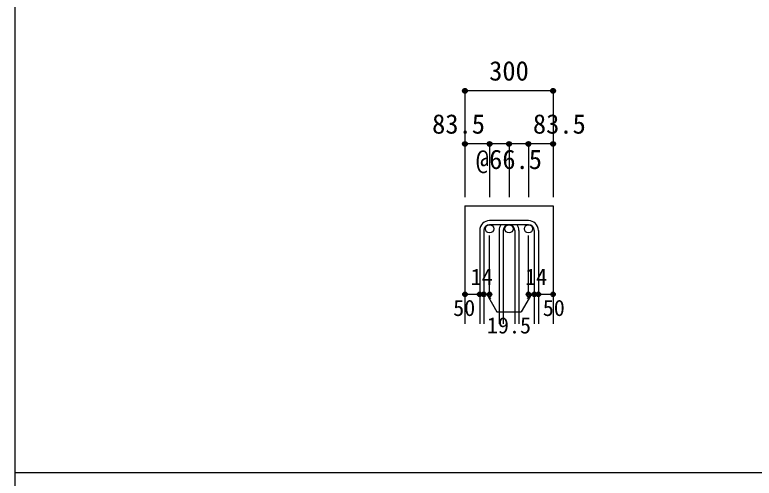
# Model space of a CAD drawing. Units: millimetres at full size, sheet at 1:30; details may follow other scales. Extents: x -5973 to 5954, y -4195 to 4201.
# Drawn here: x -5973 to -3464, y -15 to 1556 of the extents above; entities that cross this region are included whole.
import ezdxf
from ezdxf.enums import TextEntityAlignment as Align

# ---------------------------------------------------------------- set-up
doc = ezdxf.new("R2010")
doc.units = ezdxf.units.MM
doc.header["$LTSCALE"] = 30
doc.header["$PDMODE"] = 32
doc.header["$PDSIZE"] = 15
for name, color, linetype in [('0-1', 2, 'Continuous'), ('0-5', 7, 'Continuous'), ('0-6', 7, 'Continuous'), ('0-D', 4, 'Continuous'), ('F-0_枠', 6, 'Continuous')]:
    doc.layers.add(name, color=color, linetype=linetype)
doc.styles.add('ＭＳ ゴシック', font='')
doc.styles.get('ＭＳ ゴシック').set_extended_font_data('MS Gothic')

msp = doc.modelspace()

# ---------------------------------------------------------------- linework, layer by layer
at = {"layer": '0-1'}
for p, q in [((-4445.3, 908.3), (-4445.3, 508.3)), ((-4445.3, 908.3), (-4146.3, 908.3)), ((-4146.3, 908.3), (-4146.3, 508.3))]:
    msp.add_line(p, q, dxfattribs=at)
at = {"layer": '0-5', "color": 3}
for centre in [(-4361.8, 830.3), (-4295.8, 830.3), (-4229.8, 830.3)]:
    msp.add_circle(centre, 14, dxfattribs=at)
at = {"layer": '0-6'}
for p, q in [((-4229.8, 858.3), (-4361.8, 858.3)), ((-4229.8, 844.3), (-4361.8, 844.3)), ((-4395.3, 824.8), (-4395.3, 508.3)), ((-4381.3, 824.8), (-4381.3, 508.3)), ((-4329.3, 824.8), (-4329.3, 508.3)), ((-4315.3, 824.8), (-4315.3, 508.3)), ((-4276.3, 824.8), (-4276.3, 508.3)), ((-4262.3, 824.8), (-4262.3, 508.3)), ((-4210.3, 824.8), (-4210.3, 508.3)), ((-4196.3, 824.8), (-4196.3, 508.3))]:
    msp.add_line(p, q, dxfattribs=at)
for centre, radius, start, end in [((-4361.8, 824.8), 33.5, 90, 180), ((-4229.8, 824.8), 33.5, 0, 90), ((-4361.8, 824.8), 19.5, 90, 180), ((-4295.8, 824.8), 33.5, 144.40235, 180), ((-4295.8, 824.8), 19.5, 90, 180), ((-4295.8, 824.8), 19.5, 0, 90), ((-4295.8, 824.8), 33.5, 0, 35.59765), ((-4229.8, 824.8), 19.5, 0, 90)]:
    msp.add_arc(centre, radius, start, end, dxfattribs=at)
at = {"layer": '0-D'}
for p, q in [((-4146.3, 1298.3), (-4445.3, 1298.3)), ((-4445.3, 1298.3), (-4445.3, 1118.3)), ((-4146.3, 1298.3), (-4146.3, 1118.3)), ((-4361.8, 1118.3), (-4445.3, 1118.3)), ((-4445.3, 1118.3), (-4445.3, 938.3)), ((-4295.8, 1118.3), (-4361.8, 1118.3)), ((-4361.8, 1118.3), (-4361.8, 938.3)), ((-4229.8, 1118.3), (-4295.8, 1118.3)), ((-4295.8, 1118.3), (-4295.8, 938.3)), ((-4146.3, 1118.3), (-4229.8, 1118.3)), ((-4229.8, 1118.3), (-4229.8, 938.3)), ((-4146.3, 1118.3), (-4146.3, 938.3)), ((-4361.8, 608.3), (-4361.8, 807.63)), ((-4229.8, 608.3), (-4229.8, 807.63)), ((-4445.3, 608.3), (-4395.3, 608.3)), ((-4395.3, 608.3), (-4361.8, 608.3)), ((-4371.55, 608.3), (-4357.41, 594.16)), ((-4371.55, 608.3), (-4337.33, 549.02)), ((-4220.05, 608.3), (-4254.27, 549.02)), ((-4220.05, 608.3), (-4234.19, 594.16)), ((-4229.8, 608.3), (-4146.3, 608.3)), ((-4210.3, 608.3), (-4196.3, 608.3)), ((-4337.33, 549.02), (-4254.27, 549.02))]:
    msp.add_line(p, q, dxfattribs=at)
msp.add_lwpolyline([(-4146.3, 1298.3), (-4146.3, 1118.3), (-4146.3, 938.3)], dxfattribs=at)
for centre, radius in [((-4445.3, 1298.3), 8), ((-4445.3, 1298.3), 7.2), ((-4146.3, 1298.3), 8), ((-4146.3, 1298.3), 7.2), ((-4445.3, 1298.3), 6.4), ((-4445.3, 1298.3), 5.6), ((-4445.3, 1298.3), 4.8), ((-4445.3, 1298.3), 4), ((-4445.3, 1298.3), 3.2), ((-4445.3, 1298.3), 2.4), ((-4445.3, 1298.3), 1.6), ((-4445.3, 1298.3), 0.8), ((-4146.3, 1298.3), 6.4), ((-4146.3, 1298.3), 5.6), ((-4146.3, 1298.3), 4.8), ((-4146.3, 1298.3), 4), ((-4146.3, 1298.3), 3.2), ((-4146.3, 1298.3), 2.4), ((-4146.3, 1298.3), 1.6), ((-4146.3, 1298.3), 0.8), ((-4445.3, 1118.3), 8), ((-4445.3, 1118.3), 7.2), ((-4445.3, 1118.3), 6.4), ((-4445.3, 1118.3), 5.6), ((-4445.3, 1118.3), 4.8), ((-4445.3, 1118.3), 4), ((-4445.3, 1118.3), 3.2), ((-4445.3, 1118.3), 2.4), ((-4445.3, 1118.3), 1.6), ((-4445.3, 1118.3), 0.8), ((-4361.8, 1118.3), 8), ((-4361.8, 1118.3), 7.2), ((-4361.8, 1118.3), 6.4), ((-4361.8, 1118.3), 5.6), ((-4361.8, 1118.3), 4.8), ((-4361.8, 1118.3), 4), ((-4361.8, 1118.3), 3.2), ((-4361.8, 1118.3), 2.4), ((-4361.8, 1118.3), 1.6), ((-4361.8, 1118.3), 0.8), ((-4295.8, 1118.3), 8), ((-4295.8, 1118.3), 7.2), ((-4295.8, 1118.3), 6.4), ((-4295.8, 1118.3), 5.6), ((-4295.8, 1118.3), 4.8), ((-4295.8, 1118.3), 4), ((-4295.8, 1118.3), 3.2), ((-4295.8, 1118.3), 2.4), ((-4295.8, 1118.3), 1.6), ((-4295.8, 1118.3), 0.8), ((-4229.8, 1118.3), 8), ((-4229.8, 1118.3), 7.2), ((-4229.8, 1118.3), 6.4), ((-4229.8, 1118.3), 5.6), ((-4229.8, 1118.3), 4.8), ((-4229.8, 1118.3), 4), ((-4229.8, 1118.3), 3.2), ((-4229.8, 1118.3), 2.4), ((-4229.8, 1118.3), 1.6), ((-4229.8, 1118.3), 0.8), ((-4146.3, 1118.3), 8), ((-4146.3, 1118.3), 7.2), ((-4146.3, 1118.3), 6.4), ((-4146.3, 1118.3), 5.6), ((-4146.3, 1118.3), 4.8), ((-4146.3, 1118.3), 4), ((-4146.3, 1118.3), 3.2), ((-4146.3, 1118.3), 2.4), ((-4146.3, 1118.3), 1.6), ((-4146.3, 1118.3), 0.8), ((-4445.3, 608.3), 4), ((-4445.3, 608.3), 3.6), ((-4445.3, 608.3), 3.2), ((-4445.3, 608.3), 2.8), ((-4445.3, 608.3), 2.4), ((-4445.3, 608.3), 2), ((-4445.3, 608.3), 1.6), ((-4445.3, 608.3), 1.2), ((-4445.3, 608.3), 0.8), ((-4445.3, 608.3), 0.4), ((-4395.3, 608.3), 4), ((-4395.3, 608.3), 3.6), ((-4395.3, 608.3), 3.2), ((-4395.3, 608.3), 2.8), ((-4395.3, 608.3), 2.4), ((-4395.3, 608.3), 2), ((-4395.3, 608.3), 1.6), ((-4395.3, 608.3), 1.2), ((-4395.3, 608.3), 0.8), ((-4395.3, 608.3), 0.4), ((-4381.3, 608.3), 4), ((-4381.3, 608.3), 3.6), ((-4381.3, 608.3), 3.2), ((-4381.3, 608.3), 2.8), ((-4381.3, 608.3), 2.4), ((-4381.3, 608.3), 2), ((-4381.3, 608.3), 1.6), ((-4381.3, 608.3), 1.2), ((-4381.3, 608.3), 0.8), ((-4381.3, 608.3), 0.4), ((-4361.8, 608.3), 4), ((-4361.8, 608.3), 3.6), ((-4361.8, 608.3), 3.2), ((-4361.8, 608.3), 2.8), ((-4361.8, 608.3), 2.4), ((-4361.8, 608.3), 2), ((-4361.8, 608.3), 1.6), ((-4361.8, 608.3), 1.2), ((-4361.8, 608.3), 0.8), ((-4361.8, 608.3), 0.4), ((-4229.8, 608.3), 4), ((-4229.8, 608.3), 3.6), ((-4229.8, 608.3), 3.2), ((-4229.8, 608.3), 2.8), ((-4229.8, 608.3), 2.4), ((-4229.8, 608.3), 2), ((-4229.8, 608.3), 1.6), ((-4229.8, 608.3), 1.2), ((-4229.8, 608.3), 0.8), ((-4229.8, 608.3), 0.4), ((-4210.3, 608.3), 4), ((-4210.3, 608.3), 3.6), ((-4210.3, 608.3), 3.2), ((-4210.3, 608.3), 2.8), ((-4210.3, 608.3), 2.4), ((-4210.3, 608.3), 2), ((-4210.3, 608.3), 1.6), ((-4210.3, 608.3), 1.2), ((-4210.3, 608.3), 0.8), ((-4210.3, 608.3), 0.4), ((-4196.3, 608.3), 4), ((-4196.3, 608.3), 3.6), ((-4196.3, 608.3), 3.2), ((-4196.3, 608.3), 2.8), ((-4196.3, 608.3), 2.4), ((-4196.3, 608.3), 2), ((-4196.3, 608.3), 1.6), ((-4196.3, 608.3), 1.2), ((-4196.3, 608.3), 0.8), ((-4196.3, 608.3), 0.4), ((-4146.3, 608.3), 4), ((-4146.3, 608.3), 3.6), ((-4146.3, 608.3), 3.2), ((-4146.3, 608.3), 2.8), ((-4146.3, 608.3), 2.4), ((-4146.3, 608.3), 2), ((-4146.3, 608.3), 1.6), ((-4146.3, 608.3), 1.2), ((-4146.3, 608.3), 0.8), ((-4146.3, 608.3), 0.4)]:
    msp.add_circle(centre, radius, dxfattribs=at)
at = {"layer": '0-D', "color": 7}
for p in [(-4445.3, 1298.3), (-4146.3, 1298.3), (-4445.3, 1118.3), (-4361.8, 1118.3), (-4295.8, 1118.3), (-4229.8, 1118.3), (-4146.3, 1118.3), (-4445.3, 608.3), (-4395.3, 608.3), (-4381.3, 608.3), (-4361.8, 608.3), (-4229.8, 608.3), (-4210.3, 608.3), (-4196.3, 608.3), (-4146.3, 608.3)]:
    msp.add_point(p, dxfattribs=at)
at = {"layer": 'F-0_枠'}
msp.add_line((-5972.88, 4201.15), (-5972.88, -4195.24), dxfattribs=at)
at = {"layer": 'F-0_枠', "color": 2}
msp.add_line((3723.6, 2.95), (-5972.88, 2.95), dxfattribs=at)

# ---------------------------------------------------------------- texts
at = {"layer": '0-D', "style": 'ＭＳ ゴシック'}
for s, height, p in [('300', 65.98, (-4363.3, 1313.3)), ('83.5', 65.98, (-4556.8, 1133.3)), ('83.5', 65.98, (-4214.8, 1133.3)), ('@66.5', 65.98, (-4408.3, 1013.3)), ('14', 54.99, (-4425.84, 623.75)), ('14', 54.99, (-4241.26, 623.75)), ('50', 54.99, (-4485.3, 518.3)), ('50', 54.99, (-4181.3, 518.3)), ('19.5', 54.99, (-4370.8, 459.02))]:
    msp.add_text(s, height=height, dxfattribs=at).set_placement(p, align=Align.BOTTOM_LEFT)

doc.saveas('drawing.dxf')
